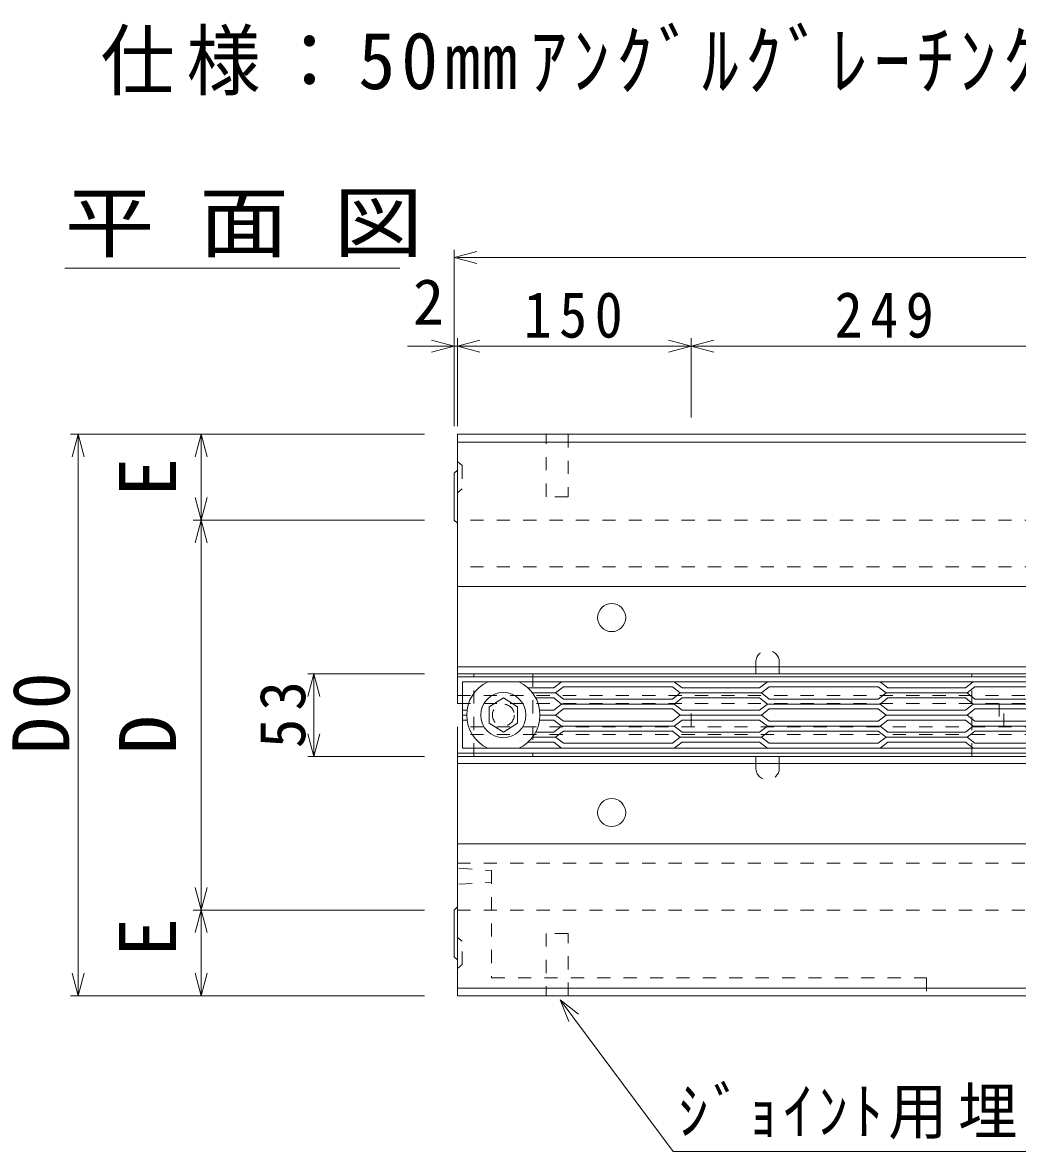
# Model space of a CAD drawing. Units: millimetres, scale not verified. Extents: x -2 to 7771, y -2 to 5790.
# Drawn here: x 1191 to 1829, y 2090 to 2813 of the extents above; entities that cross this region are included whole.
import ezdxf
from ezdxf.enums import TextEntityAlignment as Align

# ---------------------------------------------------------------- set-up
doc = ezdxf.new("R2010")
doc.units = ezdxf.units.MM
doc.header["$LTSCALE"] = 10
doc.linetypes.add('USER1', pattern=[1.693334, 0.846667, -0.846667])
for name, color, linetype, lineweight in [('0_2', 132, 'Continuous', 5), ('1', 132, 'Continuous', 5), ('3', 132, 'USER1', 5)]:
    doc.layers.add(name, color=color, linetype=linetype, lineweight=lineweight)
doc.styles.add('ＭＳ ゴシック', font='')
doc.styles.get('ＭＳ ゴシック').set_extended_font_data('MS Gothic')

msp = doc.modelspace()

# ---------------------------------------------------------------- linework, layer by layer
at = {"layer": '0_2'}
for p, q in [((1467.49, 2667.64), (1467.49, 2554.51)), ((1481.98, 2666.52), (1467.49, 2662.64)), ((1467.49, 2662.64), (1481.98, 2658.76)), ((3467.49, 2662.64), (1469.49, 2662.64)), ((1217.7, 2655.79), (1432.7, 2655.79)), ((1437.49, 2605.81), (3467.49, 2605.81)), ((1467.49, 2605.81), (1453, 2609.69)), ((1453, 2601.93), (1467.49, 2605.81)), ((1469.49, 2554.51), (1469.49, 2610.81)), ((1483.98, 2609.69), (1469.49, 2605.81)), ((1469.49, 2605.81), (1483.98, 2601.93)), ((1633.98, 2601.93), (1605, 2609.69)), ((1605, 2601.93), (1633.98, 2609.69)), ((1619.49, 2610.81), (1619.49, 2560)), ((1448.49, 2549.28), (1221.3, 2549.28)), ((1226.3, 2549.28), (1222.42, 2534.79)), ((1226.3, 2549.28), (1226.3, 2189.28)), ((1230.19, 2534.79), (1226.3, 2549.28)), ((1305.12, 2549.28), (1301.24, 2534.79)), ((1309.01, 2534.79), (1305.12, 2549.28)), ((1305.12, 2549.28), (1305.12, 2189.28)), ((3467.49, 2544.27), (1469.49, 2544.27)), ((1467.49, 2524.27), (1469.49, 2526.27)), ((1467.49, 2494.28), (1467.49, 2524.27)), ((1301.24, 2479.79), (1309.01, 2508.76)), ((1301.24, 2508.76), (1309.01, 2479.79)), ((1448.49, 2494.28), (1300.12, 2494.28)), ((1469.49, 2492.28), (1467.49, 2494.28)), ((1469.49, 2395.77), (1469.49, 2451.78)), ((1373.52, 2381.29), (1377.4, 2395.77)), ((1373.52, 2395.77), (1448.49, 2395.77)), ((1377.4, 2342.77), (1377.4, 2395.77)), ((1377.4, 2395.77), (1381.28, 2381.29)), ((2464.29, 2390.57), (1472.69, 2390.57)), ((1472.69, 2390.57), (1472.69, 2347.97)), ((1536.39, 2390.57), (1531.39, 2386.67)), ((1613.59, 2386.67), (1608.59, 2390.57)), ((1668.39, 2390.57), (1663.39, 2386.67)), ((1745.59, 2386.67), (1740.59, 2390.57)), ((1800.39, 2390.57), (1795.39, 2386.67)), ((1531.39, 2386.67), (1514.79, 2386.67)), ((1532.49, 2383.48), (1517.72, 2383.48)), ((1532.49, 2383.48), (1537.49, 2387.37)), ((1537.49, 2379.58), (1532.49, 2383.48)), ((1537.49, 2387.37), (1607.49, 2387.37)), ((1607.49, 2387.37), (1612.49, 2383.48)), ((1612.49, 2383.48), (1607.49, 2379.58)), ((1612.49, 2383.48), (1664.49, 2383.48)), ((1663.39, 2386.67), (1613.59, 2386.67)), ((1664.49, 2383.48), (1669.49, 2387.37)), ((1669.49, 2379.58), (1664.49, 2383.48)), ((1669.49, 2387.37), (1739.49, 2387.37)), ((1739.49, 2387.37), (1744.49, 2383.48)), ((1739.49, 2379.58), (1744.49, 2383.48)), ((1744.49, 2383.48), (1796.49, 2383.48)), ((1795.39, 2386.67), (1745.59, 2386.67)), ((1796.49, 2383.48), (1801.49, 2387.37)), ((1796.49, 2383.48), (1801.49, 2379.58)), ((1801.49, 2387.37), (1871.49, 2387.37)), ((1498.99, 2380.28), (1489.99, 2374.47)), ((1489.99, 2374.47), (1489.99, 2364.08)), ((1507.99, 2374.47), (1498.99, 2380.28)), ((1507.99, 2364.08), (1507.99, 2374.47)), ((1519.76, 2380.28), (1531.39, 2380.28)), ((1531.39, 2380.28), (1536.39, 2376.37)), ((1536.39, 2376.37), (1531.39, 2372.47)), ((1608.59, 2376.37), (1536.39, 2376.37)), ((1607.49, 2379.58), (1537.49, 2379.58)), ((1613.59, 2380.28), (1608.59, 2376.37)), ((1613.59, 2372.47), (1608.59, 2376.37)), ((1663.39, 2380.28), (1613.59, 2380.28)), ((1668.39, 2376.37), (1663.39, 2380.28)), ((1663.39, 2372.47), (1668.39, 2376.37)), ((1740.59, 2376.37), (1668.39, 2376.37)), ((1739.49, 2379.58), (1669.49, 2379.58)), ((1745.59, 2380.28), (1740.59, 2376.37)), ((1745.59, 2372.47), (1740.59, 2376.37)), ((1795.39, 2380.28), (1745.59, 2380.28)), ((1800.39, 2376.37), (1795.39, 2380.28)), ((1795.39, 2372.47), (1800.39, 2376.37)), ((1872.59, 2376.37), (1800.39, 2376.37)), ((1801.49, 2379.58), (1871.49, 2379.58)), ((1475.71, 2372.47), (1472.69, 2372.47)), ((1472.69, 2369.28), (1475.49, 2369.28)), ((1531.39, 2372.47), (1522.27, 2372.47)), ((1522.49, 2369.28), (1532.49, 2369.28)), ((1537.49, 2373.18), (1532.49, 2369.28)), ((1532.49, 2369.28), (1537.49, 2365.38)), ((1607.49, 2373.18), (1537.49, 2373.18)), ((1607.49, 2373.18), (1612.49, 2369.28)), ((1607.49, 2365.38), (1612.49, 2369.28)), ((1612.49, 2369.28), (1664.49, 2369.28)), ((1663.39, 2372.47), (1613.59, 2372.47)), ((1664.49, 2369.28), (1669.49, 2373.18)), ((1669.49, 2365.38), (1664.49, 2369.28)), ((1669.49, 2373.18), (1739.49, 2373.18)), ((1739.49, 2373.18), (1744.49, 2369.28)), ((1744.49, 2369.28), (1739.49, 2365.38)), ((1744.49, 2369.28), (1796.49, 2369.28)), ((1795.39, 2372.47), (1745.59, 2372.47)), ((1796.49, 2369.28), (1801.49, 2373.18)), ((1801.49, 2365.38), (1796.49, 2369.28)), ((1801.49, 2373.18), (1871.49, 2373.18)), ((1475.71, 2366.08), (1472.69, 2366.08)), ((1489.99, 2364.08), (1498.99, 2358.27)), ((1498.99, 2358.27), (1507.99, 2364.08)), ((1531.39, 2366.08), (1522.27, 2366.08)), ((1531.39, 2366.08), (1536.39, 2362.17)), ((1531.39, 2358.27), (1536.39, 2362.17)), ((1536.39, 2362.17), (1608.59, 2362.17)), ((1537.49, 2365.38), (1607.49, 2365.38)), ((1608.59, 2362.17), (1613.59, 2366.08)), ((1613.59, 2358.27), (1608.59, 2362.17)), ((1613.59, 2366.08), (1663.39, 2366.08)), ((1663.39, 2366.08), (1668.39, 2362.17)), ((1668.39, 2362.17), (1663.39, 2358.27)), ((1668.39, 2362.17), (1740.59, 2362.17)), ((1739.49, 2365.38), (1669.49, 2365.38)), ((1745.59, 2366.08), (1740.59, 2362.17)), ((1740.59, 2362.17), (1745.59, 2358.27)), ((1795.39, 2366.08), (1745.59, 2366.08)), ((1800.39, 2362.17), (1795.39, 2366.08)), ((1795.39, 2358.27), (1800.39, 2362.17)), ((1800.39, 2362.17), (1872.59, 2362.17)), ((1871.49, 2365.38), (1801.49, 2365.38)), ((1377.4, 2342.77), (1373.52, 2357.26)), ((1381.28, 2357.26), (1377.4, 2342.77)), ((1532.49, 2355.08), (1517.72, 2355.08)), ((1519.76, 2358.27), (1531.39, 2358.27)), ((1532.49, 2355.08), (1537.49, 2358.97)), ((1537.49, 2351.18), (1532.49, 2355.08)), ((1537.49, 2358.97), (1607.49, 2358.97)), ((1607.49, 2358.97), (1612.49, 2355.08)), ((1612.49, 2355.08), (1607.49, 2351.18)), ((1612.49, 2355.08), (1664.49, 2355.08)), ((1663.39, 2358.27), (1613.59, 2358.27)), ((1669.49, 2358.97), (1664.49, 2355.08)), ((1664.49, 2355.08), (1669.49, 2351.18)), ((1739.49, 2358.97), (1669.49, 2358.97)), ((1744.49, 2355.08), (1739.49, 2358.97)), ((1739.49, 2351.18), (1744.49, 2355.08)), ((1796.49, 2355.08), (1744.49, 2355.08)), ((1745.59, 2358.27), (1795.39, 2358.27)), ((1801.49, 2358.97), (1796.49, 2355.08)), ((1801.49, 2351.18), (1796.49, 2355.08)), ((1871.49, 2358.97), (1801.49, 2358.97)), ((1472.69, 2347.97), (2464.29, 2347.97)), ((1514.79, 2351.87), (1531.39, 2351.87)), ((1531.39, 2351.87), (1536.39, 2347.97)), ((1607.49, 2351.18), (1537.49, 2351.18)), ((1613.59, 2351.87), (1608.59, 2347.97)), ((1663.39, 2351.87), (1613.59, 2351.87)), ((1663.39, 2351.87), (1668.39, 2347.97)), ((1669.49, 2351.18), (1739.49, 2351.18)), ((1745.59, 2351.87), (1740.59, 2347.97)), ((1745.59, 2351.87), (1795.39, 2351.87)), ((1795.39, 2351.87), (1800.39, 2347.97)), ((1871.49, 2351.18), (1801.49, 2351.18)), ((1448.49, 2342.77), (1373.52, 2342.77)), ((1469.49, 2342.77), (1469.49, 2286.77)), ((1309.01, 2229.79), (1301.24, 2258.76)), ((1309.01, 2258.76), (1301.24, 2229.79)), ((1300.12, 2244.28), (1448.49, 2244.28)), ((1469.49, 2246.28), (1467.49, 2244.28)), ((1467.49, 2244.28), (1467.49, 2214.28)), ((1467.49, 2214.28), (1469.49, 2212.28)), ((1222.42, 2203.76), (1226.3, 2189.28)), ((1226.3, 2189.28), (1230.19, 2203.76)), ((1301.24, 2203.76), (1305.12, 2189.28)), ((1305.12, 2189.28), (1309.01, 2203.76)), ((1469.49, 2194.28), (3467.49, 2194.28)), ((1221.3, 2189.28), (1448.49, 2189.28)), ((1535.49, 2186.76), (1607.97, 2089.53)), ((1535.49, 2186.76), (1547.26, 2177.46)), ((1541.04, 2172.82), (1535.49, 2186.76)), ((1607.97, 2089.53), (1966.32, 2089.53))]:
    msp.add_line(p, q, dxfattribs=at)
at = {"layer": '0_2', "color": 92}
for p, q in [((3467.49, 2549.28), (1469.49, 2549.28)), ((1469.49, 2549.28), (1469.49, 2376.78)), ((1469.49, 2361.78), (1469.49, 2189.28)), ((1469.49, 2189.28), (3467.49, 2189.28))]:
    msp.add_line(p, q, dxfattribs=at)
at = {"layer": '0_2', "color": 7, "linetype": 'USER1'}
for p, q in [((1526.49, 2509.27), (1526.49, 2549.28)), ((1540.49, 2549.28), (1540.49, 2509.27)), ((1540.49, 2509.27), (1526.49, 2509.27)), ((3467.49, 2494.27), (1469.49, 2494.27)), ((1619.49, 2361.78), (1619.49, 2376.78)), ((1469.49, 2244.28), (3467.49, 2244.28)), ((1540.49, 2229.28), (1526.49, 2229.28)), ((1526.49, 2229.28), (1526.49, 2189.28)), ((1540.49, 2189.28), (1540.49, 2229.28))]:
    msp.add_line(p, q, dxfattribs=at)
at = {"layer": '0_2', "linetype": 'USER1'}
for p, q in [((1469.49, 2531.78), (1472.49, 2529.28)), ((1472.49, 2529.28), (1472.49, 2514.28)), ((1472.49, 2514.28), (1469.49, 2511.78)), ((1479.99, 2342.77), (1479.99, 2395.77)), ((1517.99, 2395.77), (1517.99, 2342.77)), ((1799.49, 2342.77), (1799.49, 2395.77)), ((1469.49, 2381.77), (3467.49, 2381.77)), ((1469.49, 2376.78), (3467.49, 2376.78)), ((1816.99, 2376.78), (1816.99, 2361.78)), ((1819.99, 2361.78), (1819.99, 2376.78)), ((3467.49, 2361.78), (1469.49, 2361.78)), ((3467.49, 2356.78), (1469.49, 2356.78)), ((1472.49, 2224.28), (1469.49, 2226.78)), ((1472.49, 2209.28), (1472.49, 2224.28)), ((1469.49, 2206.78), (1472.49, 2209.28))]:
    msp.add_line(p, q, dxfattribs=at)
at = {"layer": '0_2', "color": 7}
for p, q in [((1469.49, 2451.78), (2467.49, 2451.78)), ((1469.49, 2400.28), (2467.49, 2400.28)), ((2467.49, 2395.77), (1469.49, 2395.77)), ((2467.49, 2393.77), (1469.49, 2393.77)), ((1469.49, 2344.77), (2467.49, 2344.77)), ((2467.49, 2342.77), (1469.49, 2342.77)), ((2467.49, 2338.28), (1469.49, 2338.28)), ((1469.49, 2286.77), (2467.49, 2286.77))]:
    msp.add_line(p, q, dxfattribs=at)
at = {"layer": '0_2'}
for centre, radius in [((1568.49, 2431.78), 9), ((1498.99, 2369.28), 14.5), ((1568.49, 2306.77), 9)]:
    msp.add_circle(centre, radius, dxfattribs=at)
at = {"layer": '0_2', "linetype": 'USER1'}
msp.add_circle((1498.99, 2369.28), 7, dxfattribs=at)
at = {"layer": '0_2'}
for start, end in [(114.98978, 245.01018), (294.98979, 65.01019)]:
    msp.add_arc((1498.99, 2369.28), 23.5, start, end, dxfattribs=at)
at = {"layer": '1', "linetype": 'USER1'}
for p, q in [((3467.49, 2464.27), (1469.49, 2464.27)), ((1469.49, 2274.27), (3467.49, 2274.27))]:
    msp.add_line(p, q, dxfattribs=at)
at = {"layer": '3'}
for p, q in [((1660.99, 2395.77), (1660.99, 2403.28)), ((1675.99, 2403.28), (1675.99, 2395.77)), ((1660.99, 2335.27), (1660.99, 2342.77)), ((1675.99, 2342.77), (1675.99, 2335.27)), ((1470.49, 2271.17), (1491.49, 2269.56)), ((1491.49, 2269.56), (1491.49, 2200.78)), ((1470.49, 2260.77), (1491.49, 2262.24)), ((1491.49, 2200.78), (1770.49, 2200.78)), ((1770.49, 2200.78), (1770.49, 2189.28))]:
    msp.add_line(p, q, dxfattribs=at)
for centre, start, end in [((1668.49, 2403.28), 0, 180), ((1668.49, 2335.27), 180, 0)]:
    msp.add_arc(centre, 7.5, start, end, dxfattribs=at)

# ---------------------------------------------------------------- texts
at = {"layer": '0_2', "color": 92, "style": 'ＭＳ ゴシック', "width": 1.15}
msp.add_text('平 面 図', height=36.66, dxfattribs=at).set_placement((1217.7, 2655.79), align=Align.BOTTOM_LEFT)
at = {"layer": '0_2', "color": 7, "style": 'ＭＳ ゴシック'}
msp.add_text('2', height=29.33, dxfattribs=at).set_placement((1440.98, 2610.81), align=Align.BOTTOM_LEFT)
at = {"layer": '0_2', "color": 92, "style": 'ＭＳ ゴシック'}
for s, p in [('E', (1300.12, 2509.27)), ('D', (1300.12, 2344.27)), ('E', (1300.12, 2214.27))]:
    msp.add_text(s, height=36.66, rotation=90, dxfattribs=at).set_placement(p, align=Align.BOTTOM_LEFT)
at = {"layer": '0_2', "color": 92, "insert": (1240.66, 2766.49), "char_height": 36.66, "attachment_point": 7, "style": 'ＭＳ ゴシック'}
msp.add_mtext('\\T1.16;\\W0.95;仕様：50㎜ｱﾝｸﾞﾙｸﾞﾚｰﾁﾝｸﾞ取付図', dxfattribs=at)
at = {"layer": '0_2', "color": 7, "char_height": 29.33, "attachment_point": 7, "style": 'ＭＳ ゴシック'}
for s, insert in [('\\T1.27;\\W0.9;150', (1511.99, 2610.81)), ('\\T1.27;\\W0.9;249', (1711.49, 2610.81)), ('\\T1.18;\\W0.95;ｼﾞｮｲﾝﾄ用埋設金具', (1611.32, 2097.28))]:
    msp.add_mtext(s, dxfattribs=dict(at, insert=insert))
at = {"layer": '0_2', "color": 92, "insert": (1221.3, 2344.28), "char_height": 36.66, "attachment_point": 7, "rotation": 90, "style": 'ＭＳ ゴシック'}
msp.add_mtext('\\T1.21;\\W0.95;D0', dxfattribs=at)
at = {"layer": '0_2', "color": 7, "insert": (1372.4, 2348.03), "char_height": 29.33, "attachment_point": 7, "rotation": 90, "style": 'ＭＳ ゴシック'}
msp.add_mtext('\\T1.27;\\W0.95;53', dxfattribs=at)

doc.saveas('drawing.dxf')
